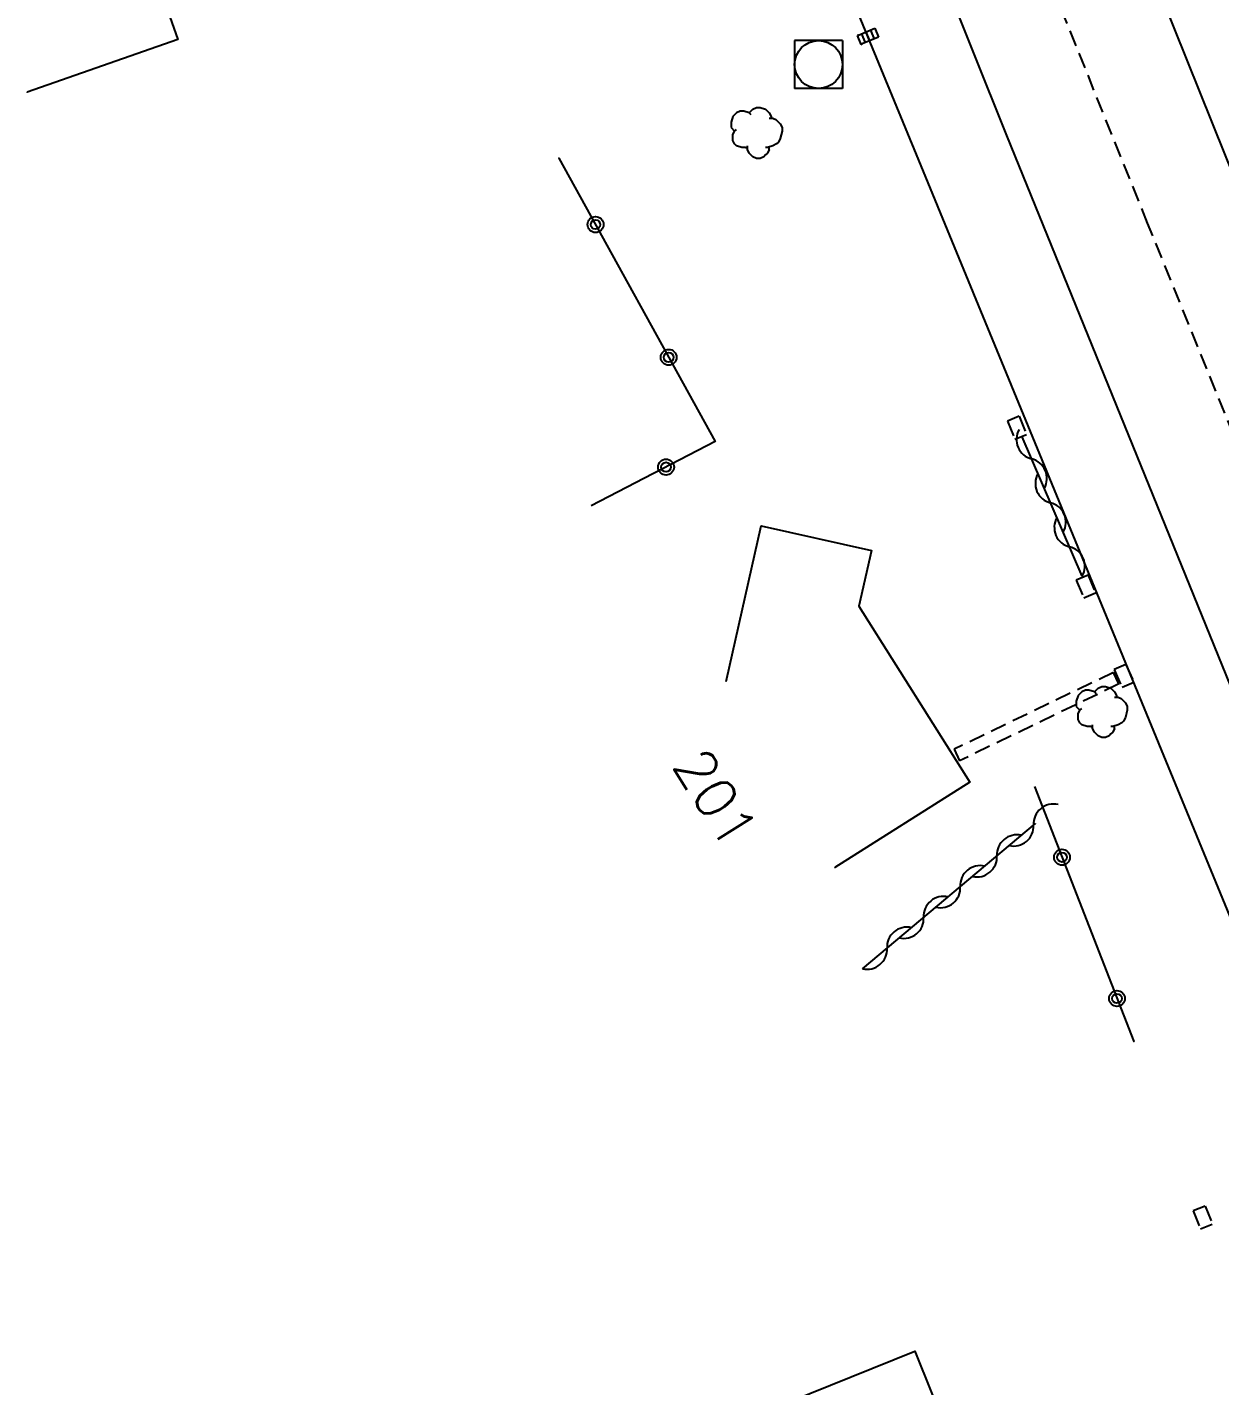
# Model space of a CAD drawing. Header units: millimetres. Extents: x 133016 to 134000, y 142000 to 143000.
# Drawn here: x 133215.64 to 133253.02, y 142344 to 142386.57 of the extents above; entities that cross this region are included whole.
import ezdxf
from ezdxf.enums import TextEntityAlignment as Align

# ---------------------------------------------------------------- set-up
doc = ezdxf.new("R2010")
doc.units = ezdxf.units.MM
doc.linetypes.add('DASHED', pattern=[0.75, 0.5, -0.25])
doc.layers.get('0').update_dxf_attribs({"linetype": 'CONTINUOUS'})
for name, color, linetype in [('W0001', 6, 'DASHED'), ('W0008', 7, 'CONTINUOUS'), ('W0100', 7, 'CONTINUOUS'), ('W0112', 1, 'DASHED'), ('W0300', 7, 'CONTINUOUS'), ('W0310', 3, 'CONTINUOUS'), ('W0322', 7, 'CONTINUOUS'), ('W0400', 7, 'CONTINUOUS'), ('W0420', 7, 'CONTINUOUS'), ('W0991', 7, 'CONTINUOUS')]:
    doc.layers.add(name, color=color, linetype=linetype)
doc.styles.get("Standard").update_dxf_attribs({"font": 'romans.shx', "width": 0.85})

# ---------------------------------------------------------------- blocks, each defined once
blk = doc.blocks.new('t310o')
at = {"color": 0, "linetype": 'Continuous'}
for centre, start, end in [((-0.5, 0.375), 216.8699, 323.1304), ((0.5, -0.375), 36.8699, 143.1303)]:
    blk.add_arc(centre, 0.625, start, end, dxfattribs=at)
blk = doc.blocks.new('t322o')
at = {"color": 0, "linetype": 'Continuous'}
for radius in [0.25, 0.15]:
    blk.add_circle((0, 0), radius, dxfattribs=at)
blk = doc.blocks.new('T300')
for p, q in [((-0.8, 0.514), (-0.857, 0.343)), ((-0.686, 0.629), (-0.8, 0.514)), ((-0.571, 0.686), (-0.686, 0.629)), ((-0.457, 0.686), (-0.571, 0.686)), ((-0.286, 0.629), (-0.457, 0.686)), ((-0.286, 0.629), (-0.171, 0.743)), ((-0.229, 0.571), (-0.286, 0.629)), ((-0.171, 0.743), (-0.057, 0.8)), ((-0.057, 0.8), (0.057, 0.8)), ((0.057, 0.8), (0.229, 0.743)), ((0.229, 0.743), (0.343, 0.629)), ((0.343, 0.629), (0.4, 0.514)), ((0.457, 0.457), (0.343, 0.457)), ((0.4, 0.514), (0.4, 0.457)), ((0.571, 0.4), (0.457, 0.457)), ((-0.857, 0.343), (-0.857, 0.171)), ((-0.857, 0.171), (-0.743, 0.057)), ((-0.8, -0.057), (-0.743, 0.057)), ((-0.743, 0.057), (-0.686, 0.114)), ((0.571, 0.4), (0.686, 0.286)), ((0.686, 0.286), (0.743, 0.171)), ((0.743, 0.057), (0.686, -0.171)), ((0.743, 0.171), (0.743, 0.057)), ((-0.8, -0.171), (-0.8, -0.057)), ((-0.8, -0.229), (-0.8, -0.171)), ((-0.743, -0.343), (-0.8, -0.229)), ((-0.686, -0.4), (-0.743, -0.343)), ((-0.514, -0.457), (-0.686, -0.4)), ((-0.343, -0.457), (-0.343, -0.4)), ((0.457, -0.4), (0.286, -0.457)), ((0.571, -0.343), (0.457, -0.4)), ((0.629, -0.286), (0.571, -0.343)), ((0.686, -0.171), (0.629, -0.286)), ((-0.4, -0.457), (-0.514, -0.457)), ((-0.4, -0.457), (-0.343, -0.457)), ((-0.343, -0.514), (-0.343, -0.457)), ((-0.286, -0.629), (-0.343, -0.514)), ((-0.171, -0.743), (-0.286, -0.629)), ((-0.057, -0.8), (-0.171, -0.743)), ((0.057, -0.8), (-0.057, -0.8)), ((0.171, -0.743), (0.057, -0.8)), ((0.229, -0.686), (0.171, -0.743)), ((0.286, -0.457), (0.229, -0.457)), ((0.286, -0.629), (0.229, -0.686)), ((0.343, -0.514), (0.286, -0.629)), ((0.343, -0.514), (0.343, -0.457))]:
    blk.add_line(p, q)
blk = doc.blocks.new('T400')
for p, q in [((-0.15, 0.3), (0.15, 0.3)), ((-0.15, -0.25), (-0.15, 0.3)), ((-0.15, 0.15), (0.15, 0.15)), ((-0.15, 0), (0.15, 0)), ((0.15, 0.3), (0.15, -0.25)), ((-0.15, -0.15), (0.15, -0.15)), ((-0.15, -0.25), (-0.15, -0.3)), ((-0.15, -0.3), (0.15, -0.3)), ((0.15, -0.3), (0.15, -0.25))]:
    blk.add_line(p, q)
blk = doc.blocks.new('T420')
for p, q in [((0.75, 0.75), (-0.75, 0.75)), ((-0.75, 0.75), (-0.75, -0.75)), ((0.75, 0.75), (0.75, -0.75)), ((0.75, -0.75), (-0.75, -0.75))]:
    blk.add_line(p, q)
blk.add_ellipse((0, 0), major_axis=(-0.53, 0.53), ratio=1, start_param=3.926991, end_param=10.210176)

msp = doc.modelspace()

# ---------------------------------------------------------------- linework, layer by layer
at = {"layer": 'W0001'}
msp.add_lwpolyline([(133386.945, 142000), (133386.814, 142000.544), (133381.386, 142020.922), (133377.72, 142033.242), (133374.378, 142044.404), (133371.736, 142052.501), (133363.425, 142077.24), (133351.282, 142112.198), (133340.526, 142143.486), (133329.846, 142174.424), (133321.068, 142199.742), (133310.87, 142229.854), (133301.041, 142256.022), (133295.587, 142269.624), (133285.227, 142295.132), (133272.196, 142327.363), (133261.937, 142352.824), (133254.866, 142370.308), (133250.758, 142380.429), (133247.16, 142389.362), (133243.379, 142398.786), (133239.165, 142409.566), (133234.966, 142420.636), (133226.628, 142443.802)], dxfattribs=at)
at = {"layer": 'W0008'}
for points in [[(133286.558, 142299.985), (133274.74, 142329.256), (133265.448, 142352.298), (133253.196, 142382.551), (133253.195, 142382.554), (133243.932, 142405.606), (133239.692, 142416.586), (133234.38, 142430.806), (133230.296, 142442.289), (133229.475, 142444.688)], [(133284.366, 142289.245), (133277.236, 142306.668), (133269.788, 142325.132), (133254.375, 142363.427), (133246.341, 142383.176), (133239.141, 142401.145), (133233.175, 142416.795), (133227.504, 142432.166), (133223.78, 142442.915)], [(133295.726, 142255.216), (133289.715, 142270.325), (133281.92, 142289.305), (133275.061, 142305.641), (133267.517, 142324.023), (133254.015, 142357.078), (133243.591, 142382.41), (133241.986, 142386.285), (133236.639, 142399.291), (133229.163, 142417.794), (133224.309, 142430.747), (133220.34, 142441.843)]]:
    msp.add_lwpolyline(points, dxfattribs=at)
at = {"layer": 'W0100'}
for points in [[(133218.421, 142391.704), (133220.355, 142386.193), (133215.637, 142384.538), (133215.637, 142384.538), (133215.637, 142384.538), (133215.637, 142384.538), (133215.637, 142384.538), (133215.637, 142384.538), (133215.637, 142384.538), (133215.637, 142384.538), (133215.637, 142384.538), (133215.637, 142384.538), (133215.637, 142384.538), (133215.637, 142384.538), (133215.637, 142384.538), (133215.637, 142384.538), (133215.637, 142384.538), (133215.637, 142384.538), (133215.637, 142384.538), (133215.637, 142384.538), (133215.637, 142384.538), (133215.637, 142384.538), (133215.637, 142384.538), (133215.637, 142384.538), (133215.637, 142384.538), (133215.637, 142384.538), (133215.637, 142384.538), (133215.637, 142384.538), (133215.637, 142384.538), (133215.637, 142384.538), (133215.637, 142384.538), (133215.637, 142384.538), (133215.637, 142384.538), (133215.637, 142384.538), (133215.637, 142384.538), (133215.637, 142384.538), (133215.637, 142384.538), (133215.637, 142384.538), (133215.637, 142384.538), (133215.637, 142384.538), (133215.637, 142384.538), (133215.637, 142384.538), (133215.637, 142384.538), (133215.637, 142384.538), (133215.637, 142384.538), (133215.637, 142384.538), (133215.637, 142384.538), (133215.637, 142384.538), (133215.637, 142384.538), (133215.637, 142384.538), (133215.637, 142384.538), (133215.637, 142384.538), (133215.637, 142384.538), (133215.637, 142384.538), (133215.637, 142384.538), (133215.637, 142384.538), (133215.637, 142384.538), (133215.637, 142384.538), (133215.637, 142384.538), (133215.637, 142384.538), (133215.637, 142384.538), (133215.637, 142384.538), (133215.637, 142384.538), (133215.637, 142384.538), (133215.637, 142384.538), (133215.637, 142384.538), (133215.637, 142384.538), (133215.637, 142384.538), (133215.637, 142384.538), (133215.637, 142384.538), (133215.637, 142384.538), (133215.637, 142384.538), (133215.637, 142384.538), (133215.637, 142384.538), (133215.637, 142384.538), (133215.637, 142384.538), (133215.637, 142384.538), (133215.637, 142384.538), (133215.637, 142384.538), (133215.637, 142384.538), (133215.637, 142384.538), (133215.637, 142384.538), (133215.637, 142384.538), (133215.637, 142384.538), (133215.637, 142384.538), (133215.637, 142384.538), (133215.637, 142384.538), (133215.637, 142384.538), (133215.637, 142384.538), (133215.637, 142384.538), (133215.637, 142384.538), (133215.637, 142384.538), (133215.637, 142384.538), (133215.637, 142384.538), (133215.637, 142384.538), (133215.637, 142384.538), (133215.637, 142384.538), (133215.637, 142384.538), (133215.637, 142384.538), (133215.637, 142384.538), (133215.637, 142384.538), (133215.637, 142384.538), (133215.637, 142384.538), (133215.637, 142384.538), (133215.637, 142384.538), (133215.637, 142384.538), (133215.637, 142384.538), (133215.637, 142384.538), (133215.637, 142384.538), (133215.637, 142384.538), (133215.637, 142384.538), (133215.637, 142384.538), (133215.637, 142384.538), (133215.637, 142384.538), (133215.637, 142384.538), (133215.637, 142384.538), (133215.637, 142384.538)], [(133237.545, 142366.069), (133238.64, 142370.947), (133242.101, 142370.17), (133241.703, 142368.428), (133245.184, 142362.912), (133240.956, 142360.243), (133240.956, 142360.243), (133240.956, 142360.243), (133240.956, 142360.243), (133240.956, 142360.243), (133240.956, 142360.243), (133240.956, 142360.243), (133240.956, 142360.243), (133240.956, 142360.243), (133240.956, 142360.243), (133240.956, 142360.243), (133240.956, 142360.243), (133240.956, 142360.243), (133240.956, 142360.243), (133240.956, 142360.243), (133240.956, 142360.243), (133240.956, 142360.243), (133240.956, 142360.243), (133240.956, 142360.243), (133240.956, 142360.243), (133240.956, 142360.243), (133240.956, 142360.243), (133240.956, 142360.243), (133240.956, 142360.243), (133240.956, 142360.243), (133240.956, 142360.243), (133240.956, 142360.243), (133240.956, 142360.243), (133240.956, 142360.243), (133240.956, 142360.243), (133240.956, 142360.243), (133240.956, 142360.243), (133240.956, 142360.243), (133240.956, 142360.243), (133240.956, 142360.243), (133240.956, 142360.243), (133240.956, 142360.243), (133240.956, 142360.243), (133240.956, 142360.243), (133240.956, 142360.243), (133240.956, 142360.243), (133240.956, 142360.243), (133240.956, 142360.243), (133240.956, 142360.243), (133240.956, 142360.243), (133240.956, 142360.243), (133240.956, 142360.243), (133240.956, 142360.243), (133240.956, 142360.243), (133240.956, 142360.243), (133240.956, 142360.243), (133240.956, 142360.243), (133240.956, 142360.243), (133240.956, 142360.243), (133240.956, 142360.243), (133240.956, 142360.243), (133240.956, 142360.243), (133240.956, 142360.243), (133240.956, 142360.243), (133240.956, 142360.243), (133240.956, 142360.243), (133240.956, 142360.243), (133240.956, 142360.243), (133240.956, 142360.243), (133240.956, 142360.243), (133240.956, 142360.243), (133240.956, 142360.243), (133240.956, 142360.243), (133240.956, 142360.243), (133240.956, 142360.243), (133240.956, 142360.243), (133240.956, 142360.243), (133240.956, 142360.243), (133240.956, 142360.243), (133240.956, 142360.243), (133240.956, 142360.243), (133240.956, 142360.243), (133240.956, 142360.243), (133240.956, 142360.243), (133240.956, 142360.243), (133240.956, 142360.243), (133240.956, 142360.243), (133240.956, 142360.243), (133240.956, 142360.243), (133240.956, 142360.243), (133240.956, 142360.243), (133240.956, 142360.243), (133240.956, 142360.243), (133240.956, 142360.243), (133240.956, 142360.243), (133240.956, 142360.243), (133240.956, 142360.243), (133240.956, 142360.243), (133240.956, 142360.243), (133240.956, 142360.243), (133240.956, 142360.243), (133240.956, 142360.243), (133240.956, 142360.243), (133240.956, 142360.243), (133240.956, 142360.243), (133240.956, 142360.243), (133240.956, 142360.243), (133240.956, 142360.243), (133240.956, 142360.243), (133240.956, 142360.243), (133240.956, 142360.243), (133240.956, 142360.243), (133240.956, 142360.243), (133240.956, 142360.243), (133240.956, 142360.243), (133240.956, 142360.243), (133240.956, 142360.243), (133240.956, 142360.243), (133240.956, 142360.243), (133240.956, 142360.243)], [(133238.819, 142343.213), (133243.457, 142345.079), (133248.601, 142332.292)]]:
    msp.add_lwpolyline(points, dxfattribs=at)
at = {"layer": 'W0112'}
for points in [[(133246.734, 142374.381), (133246.363, 142374.231), (133246.592, 142373.664), (133246.963, 142373.814), (133246.963, 142373.814), (133246.963, 142373.814), (133246.963, 142373.814), (133246.963, 142373.814), (133246.963, 142373.814), (133246.963, 142373.814), (133246.963, 142373.814), (133246.963, 142373.814), (133246.963, 142373.814), (133246.963, 142373.814), (133246.963, 142373.814), (133246.963, 142373.814), (133246.963, 142373.814), (133246.963, 142373.814), (133246.963, 142373.814), (133246.963, 142373.814), (133246.963, 142373.814), (133246.963, 142373.814), (133246.963, 142373.814), (133246.963, 142373.814), (133246.963, 142373.814), (133246.963, 142373.814), (133246.963, 142373.814), (133246.963, 142373.814), (133246.963, 142373.814), (133246.963, 142373.814), (133246.963, 142373.814), (133246.963, 142373.814), (133246.963, 142373.814), (133246.963, 142373.814), (133246.963, 142373.814), (133246.963, 142373.814), (133246.963, 142373.814), (133246.963, 142373.814), (133246.963, 142373.814), (133246.963, 142373.814), (133246.963, 142373.814), (133246.963, 142373.814), (133246.963, 142373.814), (133246.963, 142373.814), (133246.963, 142373.814), (133246.963, 142373.814), (133246.963, 142373.814), (133246.963, 142373.814), (133246.963, 142373.814), (133246.963, 142373.814), (133246.963, 142373.814), (133246.963, 142373.814), (133246.963, 142373.814), (133246.963, 142373.814), (133246.963, 142373.814), (133246.963, 142373.814), (133246.963, 142373.814), (133246.963, 142373.814), (133246.963, 142373.814), (133246.963, 142373.814), (133246.963, 142373.814), (133246.963, 142373.814), (133246.963, 142373.814), (133246.963, 142373.814), (133246.963, 142373.814), (133246.963, 142373.814), (133246.963, 142373.814), (133246.963, 142373.814), (133246.963, 142373.814), (133246.963, 142373.814), (133246.963, 142373.814), (133246.963, 142373.814), (133246.963, 142373.814), (133246.963, 142373.814), (133246.963, 142373.814), (133246.963, 142373.814), (133246.963, 142373.814), (133246.963, 142373.814), (133246.963, 142373.814), (133246.963, 142373.814), (133246.963, 142373.814), (133246.963, 142373.814), (133246.963, 142373.814), (133246.963, 142373.814), (133246.963, 142373.814), (133246.963, 142373.814), (133246.963, 142373.814), (133246.963, 142373.814), (133246.963, 142373.814), (133246.963, 142373.814), (133246.963, 142373.814), (133246.963, 142373.814), (133246.963, 142373.814), (133246.963, 142373.814), (133246.963, 142373.814), (133246.963, 142373.814), (133246.963, 142373.814), (133246.963, 142373.814), (133246.963, 142373.814), (133246.963, 142373.814), (133246.963, 142373.814), (133246.963, 142373.814), (133246.963, 142373.814), (133246.963, 142373.814), (133246.963, 142373.814), (133246.963, 142373.814), (133246.963, 142373.814), (133246.963, 142373.814), (133246.963, 142373.814), (133246.963, 142373.814), (133246.963, 142373.814), (133246.963, 142373.814), (133246.963, 142373.814), (133246.963, 142373.814), (133246.963, 142373.814), (133246.963, 142373.814), (133246.963, 142373.814), (133246.963, 142373.814), (133246.963, 142373.814), (133246.963, 142373.814)], [(133246.734, 142374.381), (133246.963, 142373.814), (133246.963, 142373.814), (133246.963, 142373.814), (133246.963, 142373.814), (133246.963, 142373.814), (133246.963, 142373.814), (133246.963, 142373.814), (133246.963, 142373.814), (133246.963, 142373.814), (133246.963, 142373.814), (133246.963, 142373.814), (133246.963, 142373.814), (133246.963, 142373.814), (133246.963, 142373.814), (133246.963, 142373.814), (133246.963, 142373.814), (133246.963, 142373.814), (133246.963, 142373.814), (133246.963, 142373.814), (133246.963, 142373.814), (133246.963, 142373.814), (133246.963, 142373.814), (133246.963, 142373.814), (133246.963, 142373.814), (133246.963, 142373.814), (133246.963, 142373.814), (133246.963, 142373.814), (133246.963, 142373.814), (133246.963, 142373.814), (133246.963, 142373.814), (133246.963, 142373.814), (133246.963, 142373.814), (133246.963, 142373.814), (133246.963, 142373.814), (133246.963, 142373.814), (133246.963, 142373.814), (133246.963, 142373.814), (133246.963, 142373.814), (133246.963, 142373.814), (133246.963, 142373.814), (133246.963, 142373.814), (133246.963, 142373.814), (133246.963, 142373.814), (133246.963, 142373.814), (133246.963, 142373.814), (133246.963, 142373.814), (133246.963, 142373.814), (133246.963, 142373.814), (133246.963, 142373.814), (133246.963, 142373.814), (133246.963, 142373.814), (133246.963, 142373.814), (133246.963, 142373.814), (133246.963, 142373.814), (133246.963, 142373.814), (133246.963, 142373.814), (133246.963, 142373.814), (133246.963, 142373.814), (133246.963, 142373.814), (133246.963, 142373.814), (133246.963, 142373.814), (133246.963, 142373.814), (133246.963, 142373.814), (133246.963, 142373.814), (133246.963, 142373.814), (133246.963, 142373.814), (133246.963, 142373.814), (133246.963, 142373.814), (133246.963, 142373.814), (133246.963, 142373.814), (133246.963, 142373.814), (133246.963, 142373.814), (133246.963, 142373.814), (133246.963, 142373.814), (133246.963, 142373.814), (133246.963, 142373.814), (133246.963, 142373.814), (133246.963, 142373.814), (133246.963, 142373.814), (133246.963, 142373.814), (133246.963, 142373.814), (133246.963, 142373.814), (133246.963, 142373.814), (133246.963, 142373.814), (133246.963, 142373.814), (133246.963, 142373.814), (133246.963, 142373.814), (133246.963, 142373.814), (133246.963, 142373.814), (133246.963, 142373.814), (133246.963, 142373.814), (133246.963, 142373.814), (133246.963, 142373.814), (133246.963, 142373.814), (133246.963, 142373.814), (133246.963, 142373.814), (133246.963, 142373.814), (133246.963, 142373.814), (133246.963, 142373.814), (133246.963, 142373.814), (133246.963, 142373.814), (133246.963, 142373.814), (133246.963, 142373.814), (133246.963, 142373.814), (133246.963, 142373.814), (133246.963, 142373.814), (133246.963, 142373.814), (133246.963, 142373.814), (133246.963, 142373.814), (133246.963, 142373.814), (133246.963, 142373.814), (133246.963, 142373.814), (133246.963, 142373.814), (133246.963, 142373.814), (133246.963, 142373.814), (133246.963, 142373.814), (133246.963, 142373.814), (133246.963, 142373.814), (133246.963, 142373.814)], [(133248.89, 142369.401), (133248.522, 142369.245), (133248.754, 142368.696), (133249.122, 142368.851), (133249.122, 142368.851), (133249.122, 142368.851), (133249.122, 142368.851), (133249.122, 142368.851), (133249.122, 142368.851), (133249.122, 142368.851), (133249.122, 142368.851), (133249.122, 142368.851), (133249.122, 142368.851), (133249.122, 142368.851), (133249.122, 142368.851), (133249.122, 142368.851), (133249.122, 142368.851), (133249.122, 142368.851), (133249.122, 142368.851), (133249.122, 142368.851), (133249.122, 142368.851), (133249.122, 142368.851), (133249.122, 142368.851), (133249.122, 142368.851), (133249.122, 142368.851), (133249.122, 142368.851), (133249.122, 142368.851), (133249.122, 142368.851), (133249.122, 142368.851), (133249.122, 142368.851), (133249.122, 142368.851), (133249.122, 142368.851), (133249.122, 142368.851), (133249.122, 142368.851), (133249.122, 142368.851), (133249.122, 142368.851), (133249.122, 142368.851), (133249.122, 142368.851), (133249.122, 142368.851), (133249.122, 142368.851), (133249.122, 142368.851), (133249.122, 142368.851), (133249.122, 142368.851), (133249.122, 142368.851), (133249.122, 142368.851), (133249.122, 142368.851), (133249.122, 142368.851), (133249.122, 142368.851), (133249.122, 142368.851), (133249.122, 142368.851), (133249.122, 142368.851), (133249.122, 142368.851), (133249.122, 142368.851), (133249.122, 142368.851), (133249.122, 142368.851), (133249.122, 142368.851), (133249.122, 142368.851), (133249.122, 142368.851), (133249.122, 142368.851), (133249.122, 142368.851), (133249.122, 142368.851), (133249.122, 142368.851), (133249.122, 142368.851), (133249.122, 142368.851), (133249.122, 142368.851), (133249.122, 142368.851), (133249.122, 142368.851), (133249.122, 142368.851), (133249.122, 142368.851), (133249.122, 142368.851), (133249.122, 142368.851), (133249.122, 142368.851), (133249.122, 142368.851), (133249.122, 142368.851), (133249.122, 142368.851), (133249.122, 142368.851), (133249.122, 142368.851), (133249.122, 142368.851), (133249.122, 142368.851), (133249.122, 142368.851), (133249.122, 142368.851), (133249.122, 142368.851), (133249.122, 142368.851), (133249.122, 142368.851), (133249.122, 142368.851), (133249.122, 142368.851), (133249.122, 142368.851), (133249.122, 142368.851), (133249.122, 142368.851), (133249.122, 142368.851), (133249.122, 142368.851), (133249.122, 142368.851), (133249.122, 142368.851), (133249.122, 142368.851), (133249.122, 142368.851), (133249.122, 142368.851), (133249.122, 142368.851), (133249.122, 142368.851), (133249.122, 142368.851), (133249.122, 142368.851), (133249.122, 142368.851), (133249.122, 142368.851), (133249.122, 142368.851), (133249.122, 142368.851), (133249.122, 142368.851), (133249.122, 142368.851), (133249.122, 142368.851), (133249.122, 142368.851), (133249.122, 142368.851), (133249.122, 142368.851), (133249.122, 142368.851), (133249.122, 142368.851), (133249.122, 142368.851), (133249.122, 142368.851), (133249.122, 142368.851), (133249.122, 142368.851), (133249.122, 142368.851), (133249.122, 142368.851), (133249.122, 142368.851), (133249.122, 142368.851)], [(133248.89, 142369.401), (133249.122, 142368.851), (133249.122, 142368.851), (133249.122, 142368.851), (133249.122, 142368.851), (133249.122, 142368.851), (133249.122, 142368.851), (133249.122, 142368.851), (133249.122, 142368.851), (133249.122, 142368.851), (133249.122, 142368.851), (133249.122, 142368.851), (133249.122, 142368.851), (133249.122, 142368.851), (133249.122, 142368.851), (133249.122, 142368.851), (133249.122, 142368.851), (133249.122, 142368.851), (133249.122, 142368.851), (133249.122, 142368.851), (133249.122, 142368.851), (133249.122, 142368.851), (133249.122, 142368.851), (133249.122, 142368.851), (133249.122, 142368.851), (133249.122, 142368.851), (133249.122, 142368.851), (133249.122, 142368.851), (133249.122, 142368.851), (133249.122, 142368.851), (133249.122, 142368.851), (133249.122, 142368.851), (133249.122, 142368.851), (133249.122, 142368.851), (133249.122, 142368.851), (133249.122, 142368.851), (133249.122, 142368.851), (133249.122, 142368.851), (133249.122, 142368.851), (133249.122, 142368.851), (133249.122, 142368.851), (133249.122, 142368.851), (133249.122, 142368.851), (133249.122, 142368.851), (133249.122, 142368.851), (133249.122, 142368.851), (133249.122, 142368.851), (133249.122, 142368.851), (133249.122, 142368.851), (133249.122, 142368.851), (133249.122, 142368.851), (133249.122, 142368.851), (133249.122, 142368.851), (133249.122, 142368.851), (133249.122, 142368.851), (133249.122, 142368.851), (133249.122, 142368.851), (133249.122, 142368.851), (133249.122, 142368.851), (133249.122, 142368.851), (133249.122, 142368.851), (133249.122, 142368.851), (133249.122, 142368.851), (133249.122, 142368.851), (133249.122, 142368.851), (133249.122, 142368.851), (133249.122, 142368.851), (133249.122, 142368.851), (133249.122, 142368.851), (133249.122, 142368.851), (133249.122, 142368.851), (133249.122, 142368.851), (133249.122, 142368.851), (133249.122, 142368.851), (133249.122, 142368.851), (133249.122, 142368.851), (133249.122, 142368.851), (133249.122, 142368.851), (133249.122, 142368.851), (133249.122, 142368.851), (133249.122, 142368.851), (133249.122, 142368.851), (133249.122, 142368.851), (133249.122, 142368.851), (133249.122, 142368.851), (133249.122, 142368.851), (133249.122, 142368.851), (133249.122, 142368.851), (133249.122, 142368.851), (133249.122, 142368.851), (133249.122, 142368.851), (133249.122, 142368.851), (133249.122, 142368.851), (133249.122, 142368.851), (133249.122, 142368.851), (133249.122, 142368.851), (133249.122, 142368.851), (133249.122, 142368.851), (133249.122, 142368.851), (133249.122, 142368.851), (133249.122, 142368.851), (133249.122, 142368.851), (133249.122, 142368.851), (133249.122, 142368.851), (133249.122, 142368.851), (133249.122, 142368.851), (133249.122, 142368.851), (133249.122, 142368.851), (133249.122, 142368.851), (133249.122, 142368.851), (133249.122, 142368.851), (133249.122, 142368.851), (133249.122, 142368.851), (133249.122, 142368.851), (133249.122, 142368.851), (133249.122, 142368.851), (133249.122, 142368.851), (133249.122, 142368.851), (133249.122, 142368.851), (133249.122, 142368.851)], [(133250.077, 142366.605), (133249.711, 142366.444), (133249.955, 142365.89), (133250.321, 142366.051), (133250.321, 142366.051), (133250.321, 142366.051), (133250.321, 142366.051), (133250.321, 142366.051), (133250.321, 142366.051), (133250.321, 142366.051), (133250.321, 142366.051), (133250.321, 142366.051), (133250.321, 142366.051), (133250.321, 142366.051), (133250.321, 142366.051), (133250.321, 142366.051), (133250.321, 142366.051), (133250.321, 142366.051), (133250.321, 142366.051), (133250.321, 142366.051), (133250.321, 142366.051), (133250.321, 142366.051), (133250.321, 142366.051), (133250.321, 142366.051), (133250.321, 142366.051), (133250.321, 142366.051), (133250.321, 142366.051), (133250.321, 142366.051), (133250.321, 142366.051), (133250.321, 142366.051), (133250.321, 142366.051), (133250.321, 142366.051), (133250.321, 142366.051), (133250.321, 142366.051), (133250.321, 142366.051), (133250.321, 142366.051), (133250.321, 142366.051), (133250.321, 142366.051), (133250.321, 142366.051), (133250.321, 142366.051), (133250.321, 142366.051), (133250.321, 142366.051), (133250.321, 142366.051), (133250.321, 142366.051), (133250.321, 142366.051), (133250.321, 142366.051), (133250.321, 142366.051), (133250.321, 142366.051), (133250.321, 142366.051), (133250.321, 142366.051), (133250.321, 142366.051), (133250.321, 142366.051), (133250.321, 142366.051), (133250.321, 142366.051), (133250.321, 142366.051), (133250.321, 142366.051), (133250.321, 142366.051), (133250.321, 142366.051), (133250.321, 142366.051), (133250.321, 142366.051), (133250.321, 142366.051), (133250.321, 142366.051), (133250.321, 142366.051), (133250.321, 142366.051), (133250.321, 142366.051), (133250.321, 142366.051), (133250.321, 142366.051), (133250.321, 142366.051), (133250.321, 142366.051), (133250.321, 142366.051), (133250.321, 142366.051), (133250.321, 142366.051), (133250.321, 142366.051), (133250.321, 142366.051), (133250.321, 142366.051), (133250.321, 142366.051), (133250.321, 142366.051), (133250.321, 142366.051), (133250.321, 142366.051), (133250.321, 142366.051), (133250.321, 142366.051), (133250.321, 142366.051), (133250.321, 142366.051), (133250.321, 142366.051), (133250.321, 142366.051), (133250.321, 142366.051), (133250.321, 142366.051), (133250.321, 142366.051), (133250.321, 142366.051), (133250.321, 142366.051), (133250.321, 142366.051), (133250.321, 142366.051), (133250.321, 142366.051), (133250.321, 142366.051), (133250.321, 142366.051), (133250.321, 142366.051), (133250.321, 142366.051), (133250.321, 142366.051), (133250.321, 142366.051), (133250.321, 142366.051), (133250.321, 142366.051), (133250.321, 142366.051), (133250.321, 142366.051), (133250.321, 142366.051), (133250.321, 142366.051), (133250.321, 142366.051), (133250.321, 142366.051), (133250.321, 142366.051), (133250.321, 142366.051), (133250.321, 142366.051), (133250.321, 142366.051), (133250.321, 142366.051), (133250.321, 142366.051), (133250.321, 142366.051), (133250.321, 142366.051), (133250.321, 142366.051), (133250.321, 142366.051), (133250.321, 142366.051), (133250.321, 142366.051), (133250.321, 142366.051)], [(133250.077, 142366.605), (133250.321, 142366.051), (133250.321, 142366.051), (133250.321, 142366.051), (133250.321, 142366.051), (133250.321, 142366.051), (133250.321, 142366.051), (133250.321, 142366.051), (133250.321, 142366.051), (133250.321, 142366.051), (133250.321, 142366.051), (133250.321, 142366.051), (133250.321, 142366.051), (133250.321, 142366.051), (133250.321, 142366.051), (133250.321, 142366.051), (133250.321, 142366.051), (133250.321, 142366.051), (133250.321, 142366.051), (133250.321, 142366.051), (133250.321, 142366.051), (133250.321, 142366.051), (133250.321, 142366.051), (133250.321, 142366.051), (133250.321, 142366.051), (133250.321, 142366.051), (133250.321, 142366.051), (133250.321, 142366.051), (133250.321, 142366.051), (133250.321, 142366.051), (133250.321, 142366.051), (133250.321, 142366.051), (133250.321, 142366.051), (133250.321, 142366.051), (133250.321, 142366.051), (133250.321, 142366.051), (133250.321, 142366.051), (133250.321, 142366.051), (133250.321, 142366.051), (133250.321, 142366.051), (133250.321, 142366.051), (133250.321, 142366.051), (133250.321, 142366.051), (133250.321, 142366.051), (133250.321, 142366.051), (133250.321, 142366.051), (133250.321, 142366.051), (133250.321, 142366.051), (133250.321, 142366.051), (133250.321, 142366.051), (133250.321, 142366.051), (133250.321, 142366.051), (133250.321, 142366.051), (133250.321, 142366.051), (133250.321, 142366.051), (133250.321, 142366.051), (133250.321, 142366.051), (133250.321, 142366.051), (133250.321, 142366.051), (133250.321, 142366.051), (133250.321, 142366.051), (133250.321, 142366.051), (133250.321, 142366.051), (133250.321, 142366.051), (133250.321, 142366.051), (133250.321, 142366.051), (133250.321, 142366.051), (133250.321, 142366.051), (133250.321, 142366.051), (133250.321, 142366.051), (133250.321, 142366.051), (133250.321, 142366.051), (133250.321, 142366.051), (133250.321, 142366.051), (133250.321, 142366.051), (133250.321, 142366.051), (133250.321, 142366.051), (133250.321, 142366.051), (133250.321, 142366.051), (133250.321, 142366.051), (133250.321, 142366.051), (133250.321, 142366.051), (133250.321, 142366.051), (133250.321, 142366.051), (133250.321, 142366.051), (133250.321, 142366.051), (133250.321, 142366.051), (133250.321, 142366.051), (133250.321, 142366.051), (133250.321, 142366.051), (133250.321, 142366.051), (133250.321, 142366.051), (133250.321, 142366.051), (133250.321, 142366.051), (133250.321, 142366.051), (133250.321, 142366.051), (133250.321, 142366.051), (133250.321, 142366.051), (133250.321, 142366.051), (133250.321, 142366.051), (133250.321, 142366.051), (133250.321, 142366.051), (133250.321, 142366.051), (133250.321, 142366.051), (133250.321, 142366.051), (133250.321, 142366.051), (133250.321, 142366.051), (133250.321, 142366.051), (133250.321, 142366.051), (133250.321, 142366.051), (133250.321, 142366.051), (133250.321, 142366.051), (133250.321, 142366.051), (133250.321, 142366.051), (133250.321, 142366.051), (133250.321, 142366.051), (133250.321, 142366.051), (133250.321, 142366.051), (133250.321, 142366.051), (133250.321, 142366.051)], [(133249.859, 142365.993), (133249.685, 142366.353), (133244.692, 142363.946), (133244.866, 142363.586), (133244.866, 142363.586), (133244.866, 142363.586), (133244.866, 142363.586), (133244.866, 142363.586), (133244.866, 142363.586), (133244.866, 142363.586), (133244.866, 142363.586), (133244.866, 142363.586), (133244.866, 142363.586), (133244.866, 142363.586), (133244.866, 142363.586), (133244.866, 142363.586), (133244.866, 142363.586), (133244.866, 142363.586), (133244.866, 142363.586), (133244.866, 142363.586), (133244.866, 142363.586), (133244.866, 142363.586), (133244.866, 142363.586), (133244.866, 142363.586), (133244.866, 142363.586), (133244.866, 142363.586), (133244.866, 142363.586), (133244.866, 142363.586), (133244.866, 142363.586), (133244.866, 142363.586), (133244.866, 142363.586), (133244.866, 142363.586), (133244.866, 142363.586), (133244.866, 142363.586), (133244.866, 142363.586), (133244.866, 142363.586), (133244.866, 142363.586), (133244.866, 142363.586), (133244.866, 142363.586), (133244.866, 142363.586), (133244.866, 142363.586), (133244.866, 142363.586), (133244.866, 142363.586), (133244.866, 142363.586), (133244.866, 142363.586), (133244.866, 142363.586), (133244.866, 142363.586), (133244.866, 142363.586), (133244.866, 142363.586), (133244.866, 142363.586), (133244.866, 142363.586), (133244.866, 142363.586), (133244.866, 142363.586), (133244.866, 142363.586), (133244.866, 142363.586), (133244.866, 142363.586), (133244.866, 142363.586), (133244.866, 142363.586), (133244.866, 142363.586), (133244.866, 142363.586), (133244.866, 142363.586), (133244.866, 142363.586), (133244.866, 142363.586), (133244.866, 142363.586), (133244.866, 142363.586), (133244.866, 142363.586), (133244.866, 142363.586), (133244.866, 142363.586), (133244.866, 142363.586), (133244.866, 142363.586), (133244.866, 142363.586), (133244.866, 142363.586), (133244.866, 142363.586), (133244.866, 142363.586), (133244.866, 142363.586), (133244.866, 142363.586), (133244.866, 142363.586), (133244.866, 142363.586), (133244.866, 142363.586), (133244.866, 142363.586), (133244.866, 142363.586), (133244.866, 142363.586), (133244.866, 142363.586), (133244.866, 142363.586), (133244.866, 142363.586), (133244.866, 142363.586), (133244.866, 142363.586), (133244.866, 142363.586), (133244.866, 142363.586), (133244.866, 142363.586), (133244.866, 142363.586), (133244.866, 142363.586), (133244.866, 142363.586), (133244.866, 142363.586), (133244.866, 142363.586), (133244.866, 142363.586), (133244.866, 142363.586), (133244.866, 142363.586), (133244.866, 142363.586), (133244.866, 142363.586), (133244.866, 142363.586), (133244.866, 142363.586), (133244.866, 142363.586), (133244.866, 142363.586), (133244.866, 142363.586), (133244.866, 142363.586), (133244.866, 142363.586), (133244.866, 142363.586), (133244.866, 142363.586), (133244.866, 142363.586), (133244.866, 142363.586), (133244.866, 142363.586), (133244.866, 142363.586), (133244.866, 142363.586), (133244.866, 142363.586), (133244.866, 142363.586), (133244.866, 142363.586), (133244.866, 142363.586), (133244.866, 142363.586), (133244.866, 142363.586)], [(133249.859, 142365.993), (133244.866, 142363.586), (133244.866, 142363.586), (133244.866, 142363.586), (133244.866, 142363.586), (133244.866, 142363.586), (133244.866, 142363.586), (133244.866, 142363.586), (133244.866, 142363.586), (133244.866, 142363.586), (133244.866, 142363.586), (133244.866, 142363.586), (133244.866, 142363.586), (133244.866, 142363.586), (133244.866, 142363.586), (133244.866, 142363.586), (133244.866, 142363.586), (133244.866, 142363.586), (133244.866, 142363.586), (133244.866, 142363.586), (133244.866, 142363.586), (133244.866, 142363.586), (133244.866, 142363.586), (133244.866, 142363.586), (133244.866, 142363.586), (133244.866, 142363.586), (133244.866, 142363.586), (133244.866, 142363.586), (133244.866, 142363.586), (133244.866, 142363.586), (133244.866, 142363.586), (133244.866, 142363.586), (133244.866, 142363.586), (133244.866, 142363.586), (133244.866, 142363.586), (133244.866, 142363.586), (133244.866, 142363.586), (133244.866, 142363.586), (133244.866, 142363.586), (133244.866, 142363.586), (133244.866, 142363.586), (133244.866, 142363.586), (133244.866, 142363.586), (133244.866, 142363.586), (133244.866, 142363.586), (133244.866, 142363.586), (133244.866, 142363.586), (133244.866, 142363.586), (133244.866, 142363.586), (133244.866, 142363.586), (133244.866, 142363.586), (133244.866, 142363.586), (133244.866, 142363.586), (133244.866, 142363.586), (133244.866, 142363.586), (133244.866, 142363.586), (133244.866, 142363.586), (133244.866, 142363.586), (133244.866, 142363.586), (133244.866, 142363.586), (133244.866, 142363.586), (133244.866, 142363.586), (133244.866, 142363.586), (133244.866, 142363.586), (133244.866, 142363.586), (133244.866, 142363.586), (133244.866, 142363.586), (133244.866, 142363.586), (133244.866, 142363.586), (133244.866, 142363.586), (133244.866, 142363.586), (133244.866, 142363.586), (133244.866, 142363.586), (133244.866, 142363.586), (133244.866, 142363.586), (133244.866, 142363.586), (133244.866, 142363.586), (133244.866, 142363.586), (133244.866, 142363.586), (133244.866, 142363.586), (133244.866, 142363.586), (133244.866, 142363.586), (133244.866, 142363.586), (133244.866, 142363.586), (133244.866, 142363.586), (133244.866, 142363.586), (133244.866, 142363.586), (133244.866, 142363.586), (133244.866, 142363.586), (133244.866, 142363.586), (133244.866, 142363.586), (133244.866, 142363.586), (133244.866, 142363.586), (133244.866, 142363.586), (133244.866, 142363.586), (133244.866, 142363.586), (133244.866, 142363.586), (133244.866, 142363.586), (133244.866, 142363.586), (133244.866, 142363.586), (133244.866, 142363.586), (133244.866, 142363.586), (133244.866, 142363.586), (133244.866, 142363.586), (133244.866, 142363.586), (133244.866, 142363.586), (133244.866, 142363.586), (133244.866, 142363.586), (133244.866, 142363.586), (133244.866, 142363.586), (133244.866, 142363.586), (133244.866, 142363.586), (133244.866, 142363.586), (133244.866, 142363.586), (133244.866, 142363.586), (133244.866, 142363.586), (133244.866, 142363.586), (133244.866, 142363.586), (133244.866, 142363.586), (133244.866, 142363.586)], [(133252.561, 142349.628), (133252.189, 142349.48), (133252.413, 142348.919), (133252.785, 142349.068), (133252.785, 142349.068), (133252.785, 142349.068), (133252.785, 142349.068), (133252.785, 142349.068), (133252.785, 142349.068), (133252.785, 142349.068), (133252.785, 142349.068), (133252.785, 142349.068), (133252.785, 142349.068), (133252.785, 142349.068), (133252.785, 142349.068), (133252.785, 142349.068), (133252.785, 142349.068), (133252.785, 142349.068), (133252.785, 142349.068), (133252.785, 142349.068), (133252.785, 142349.068), (133252.785, 142349.068), (133252.785, 142349.068), (133252.785, 142349.068), (133252.785, 142349.068), (133252.785, 142349.068), (133252.785, 142349.068), (133252.785, 142349.068), (133252.785, 142349.068), (133252.785, 142349.068), (133252.785, 142349.068), (133252.785, 142349.068), (133252.785, 142349.068), (133252.785, 142349.068), (133252.785, 142349.068), (133252.785, 142349.068), (133252.785, 142349.068), (133252.785, 142349.068), (133252.785, 142349.068), (133252.785, 142349.068), (133252.785, 142349.068), (133252.785, 142349.068), (133252.785, 142349.068), (133252.785, 142349.068), (133252.785, 142349.068), (133252.785, 142349.068), (133252.785, 142349.068), (133252.785, 142349.068), (133252.785, 142349.068), (133252.785, 142349.068), (133252.785, 142349.068), (133252.785, 142349.068), (133252.785, 142349.068), (133252.785, 142349.068), (133252.785, 142349.068), (133252.785, 142349.068), (133252.785, 142349.068), (133252.785, 142349.068), (133252.785, 142349.068), (133252.785, 142349.068), (133252.785, 142349.068), (133252.785, 142349.068), (133252.785, 142349.068), (133252.785, 142349.068), (133252.785, 142349.068), (133252.785, 142349.068), (133252.785, 142349.068), (133252.785, 142349.068), (133252.785, 142349.068), (133252.785, 142349.068), (133252.785, 142349.068), (133252.785, 142349.068), (133252.785, 142349.068), (133252.785, 142349.068), (133252.785, 142349.068), (133252.785, 142349.068), (133252.785, 142349.068), (133252.785, 142349.068), (133252.785, 142349.068), (133252.785, 142349.068), (133252.785, 142349.068), (133252.785, 142349.068), (133252.785, 142349.068), (133252.785, 142349.068), (133252.785, 142349.068), (133252.785, 142349.068), (133252.785, 142349.068), (133252.785, 142349.068), (133252.785, 142349.068), (133252.785, 142349.068), (133252.785, 142349.068), (133252.785, 142349.068), (133252.785, 142349.068), (133252.785, 142349.068), (133252.785, 142349.068), (133252.785, 142349.068), (133252.785, 142349.068), (133252.785, 142349.068), (133252.785, 142349.068), (133252.785, 142349.068), (133252.785, 142349.068), (133252.785, 142349.068), (133252.785, 142349.068), (133252.785, 142349.068), (133252.785, 142349.068), (133252.785, 142349.068), (133252.785, 142349.068), (133252.785, 142349.068), (133252.785, 142349.068), (133252.785, 142349.068), (133252.785, 142349.068), (133252.785, 142349.068), (133252.785, 142349.068), (133252.785, 142349.068), (133252.785, 142349.068), (133252.785, 142349.068), (133252.785, 142349.068), (133252.785, 142349.068), (133252.785, 142349.068), (133252.785, 142349.068)], [(133252.561, 142349.628), (133252.785, 142349.068), (133252.785, 142349.068), (133252.785, 142349.068), (133252.785, 142349.068), (133252.785, 142349.068), (133252.785, 142349.068), (133252.785, 142349.068), (133252.785, 142349.068), (133252.785, 142349.068), (133252.785, 142349.068), (133252.785, 142349.068), (133252.785, 142349.068), (133252.785, 142349.068), (133252.785, 142349.068), (133252.785, 142349.068), (133252.785, 142349.068), (133252.785, 142349.068), (133252.785, 142349.068), (133252.785, 142349.068), (133252.785, 142349.068), (133252.785, 142349.068), (133252.785, 142349.068), (133252.785, 142349.068), (133252.785, 142349.068), (133252.785, 142349.068), (133252.785, 142349.068), (133252.785, 142349.068), (133252.785, 142349.068), (133252.785, 142349.068), (133252.785, 142349.068), (133252.785, 142349.068), (133252.785, 142349.068), (133252.785, 142349.068), (133252.785, 142349.068), (133252.785, 142349.068), (133252.785, 142349.068), (133252.785, 142349.068), (133252.785, 142349.068), (133252.785, 142349.068), (133252.785, 142349.068), (133252.785, 142349.068), (133252.785, 142349.068), (133252.785, 142349.068), (133252.785, 142349.068), (133252.785, 142349.068), (133252.785, 142349.068), (133252.785, 142349.068), (133252.785, 142349.068), (133252.785, 142349.068), (133252.785, 142349.068), (133252.785, 142349.068), (133252.785, 142349.068), (133252.785, 142349.068), (133252.785, 142349.068), (133252.785, 142349.068), (133252.785, 142349.068), (133252.785, 142349.068), (133252.785, 142349.068), (133252.785, 142349.068), (133252.785, 142349.068), (133252.785, 142349.068), (133252.785, 142349.068), (133252.785, 142349.068), (133252.785, 142349.068), (133252.785, 142349.068), (133252.785, 142349.068), (133252.785, 142349.068), (133252.785, 142349.068), (133252.785, 142349.068), (133252.785, 142349.068), (133252.785, 142349.068), (133252.785, 142349.068), (133252.785, 142349.068), (133252.785, 142349.068), (133252.785, 142349.068), (133252.785, 142349.068), (133252.785, 142349.068), (133252.785, 142349.068), (133252.785, 142349.068), (133252.785, 142349.068), (133252.785, 142349.068), (133252.785, 142349.068), (133252.785, 142349.068), (133252.785, 142349.068), (133252.785, 142349.068), (133252.785, 142349.068), (133252.785, 142349.068), (133252.785, 142349.068), (133252.785, 142349.068), (133252.785, 142349.068), (133252.785, 142349.068), (133252.785, 142349.068), (133252.785, 142349.068), (133252.785, 142349.068), (133252.785, 142349.068), (133252.785, 142349.068), (133252.785, 142349.068), (133252.785, 142349.068), (133252.785, 142349.068), (133252.785, 142349.068), (133252.785, 142349.068), (133252.785, 142349.068), (133252.785, 142349.068), (133252.785, 142349.068), (133252.785, 142349.068), (133252.785, 142349.068), (133252.785, 142349.068), (133252.785, 142349.068), (133252.785, 142349.068), (133252.785, 142349.068), (133252.785, 142349.068), (133252.785, 142349.068), (133252.785, 142349.068), (133252.785, 142349.068), (133252.785, 142349.068), (133252.785, 142349.068), (133252.785, 142349.068), (133252.785, 142349.068), (133252.785, 142349.068)]]:
    msp.add_lwpolyline(points, dxfattribs=at)
at = {"layer": 'W0310'}
for points in [[(133248.707, 142369.372), (133248.707, 142369.372), (133248.707, 142369.372), (133248.707, 142369.372), (133248.707, 142369.372), (133248.707, 142369.372), (133248.707, 142369.372), (133248.707, 142369.372), (133248.707, 142369.372), (133248.707, 142369.372), (133248.707, 142369.372), (133248.707, 142369.372), (133248.707, 142369.372), (133248.707, 142369.372), (133248.707, 142369.372), (133248.707, 142369.372), (133248.707, 142369.372), (133248.707, 142369.372), (133248.707, 142369.372), (133246.826, 142373.735)], [(133248.707, 142369.372), (133248.707, 142369.372), (133248.707, 142369.372), (133248.707, 142369.372), (133248.707, 142369.372), (133248.707, 142369.372), (133248.707, 142369.372), (133248.707, 142369.372), (133248.707, 142369.372), (133248.707, 142369.372), (133248.707, 142369.372), (133248.707, 142369.372), (133248.707, 142369.372), (133248.707, 142369.372), (133248.707, 142369.372), (133248.707, 142369.372), (133248.707, 142369.372), (133248.707, 142369.372), (133248.707, 142369.372), (133248.707, 142369.372), (133248.707, 142369.372), (133248.707, 142369.372), (133248.707, 142369.372), (133248.707, 142369.372), (133248.707, 142369.372), (133248.707, 142369.372), (133248.707, 142369.372), (133248.707, 142369.372), (133248.707, 142369.372), (133248.707, 142369.372), (133248.707, 142369.372), (133248.707, 142369.372), (133248.707, 142369.372), (133248.707, 142369.372), (133248.707, 142369.372), (133248.707, 142369.372), (133248.707, 142369.372), (133248.707, 142369.372), (133248.707, 142369.372), (133248.707, 142369.372), (133248.707, 142369.372), (133248.707, 142369.372), (133248.707, 142369.372), (133248.707, 142369.372), (133248.707, 142369.372), (133248.707, 142369.372), (133248.707, 142369.372), (133248.707, 142369.372), (133248.707, 142369.372), (133248.707, 142369.372), (133248.707, 142369.372), (133248.707, 142369.372), (133248.707, 142369.372), (133248.707, 142369.372), (133248.707, 142369.372), (133248.707, 142369.372), (133248.707, 142369.372), (133248.707, 142369.372), (133248.707, 142369.372), (133248.707, 142369.372), (133248.707, 142369.372), (133248.707, 142369.372), (133248.707, 142369.372), (133248.707, 142369.372), (133248.707, 142369.372), (133248.707, 142369.372), (133248.707, 142369.372), (133248.707, 142369.372), (133248.707, 142369.372), (133248.707, 142369.372), (133248.707, 142369.372), (133248.707, 142369.372), (133248.707, 142369.372), (133248.707, 142369.372), (133248.707, 142369.372), (133248.707, 142369.372), (133248.707, 142369.372), (133248.707, 142369.372), (133248.707, 142369.372), (133248.707, 142369.372), (133248.707, 142369.372), (133248.707, 142369.372), (133248.707, 142369.372), (133248.707, 142369.372), (133248.707, 142369.372), (133248.707, 142369.372), (133248.707, 142369.372), (133248.707, 142369.372), (133248.707, 142369.372), (133248.707, 142369.372), (133248.707, 142369.372), (133248.707, 142369.372), (133248.707, 142369.372), (133248.707, 142369.372), (133248.707, 142369.372), (133248.707, 142369.372), (133248.707, 142369.372), (133248.707, 142369.372), (133248.707, 142369.372), (133248.707, 142369.372), (133248.707, 142369.372)], [(133241.823, 142357.069), (133247.242, 142361.62), (133247.242, 142361.62), (133247.242, 142361.62), (133247.242, 142361.62), (133247.242, 142361.62), (133247.242, 142361.62), (133247.242, 142361.62), (133247.242, 142361.62), (133247.242, 142361.62), (133247.242, 142361.62), (133247.242, 142361.62), (133247.242, 142361.62), (133247.242, 142361.62), (133247.242, 142361.62), (133247.242, 142361.62), (133247.242, 142361.62), (133247.242, 142361.62), (133247.242, 142361.62), (133247.242, 142361.62), (133247.242, 142361.62), (133247.242, 142361.62), (133247.242, 142361.62), (133247.242, 142361.62), (133247.242, 142361.62), (133247.242, 142361.62), (133247.242, 142361.62), (133247.242, 142361.62), (133247.242, 142361.62), (133247.242, 142361.62), (133247.242, 142361.62), (133247.242, 142361.62), (133247.242, 142361.62), (133247.242, 142361.62), (133247.242, 142361.62), (133247.242, 142361.62), (133247.242, 142361.62), (133247.242, 142361.62), (133247.242, 142361.62), (133247.242, 142361.62), (133247.242, 142361.62), (133247.242, 142361.62), (133247.242, 142361.62), (133247.242, 142361.62), (133247.242, 142361.62), (133247.242, 142361.62), (133247.242, 142361.62), (133247.242, 142361.62), (133247.242, 142361.62), (133247.242, 142361.62), (133247.242, 142361.62), (133247.242, 142361.62), (133247.242, 142361.62), (133247.242, 142361.62), (133247.242, 142361.62), (133247.242, 142361.62), (133247.242, 142361.62), (133247.242, 142361.62), (133247.242, 142361.62), (133247.242, 142361.62), (133247.242, 142361.62), (133247.242, 142361.62), (133247.242, 142361.62), (133247.242, 142361.62), (133247.242, 142361.62), (133247.242, 142361.62), (133247.242, 142361.62), (133247.242, 142361.62), (133247.242, 142361.62), (133247.242, 142361.62), (133247.242, 142361.62), (133247.242, 142361.62), (133247.242, 142361.62), (133247.242, 142361.62), (133247.242, 142361.62), (133247.242, 142361.62), (133247.242, 142361.62), (133247.242, 142361.62), (133247.242, 142361.62), (133247.242, 142361.62), (133247.242, 142361.62), (133247.242, 142361.62), (133247.242, 142361.62), (133247.242, 142361.62), (133247.242, 142361.62), (133247.242, 142361.62), (133247.242, 142361.62), (133247.242, 142361.62), (133247.242, 142361.62), (133247.242, 142361.62), (133247.242, 142361.62), (133247.242, 142361.62), (133247.242, 142361.62), (133247.242, 142361.62), (133247.242, 142361.62), (133247.242, 142361.62), (133247.242, 142361.62), (133247.242, 142361.62), (133247.242, 142361.62), (133247.242, 142361.62), (133247.242, 142361.62)], [(133247.242, 142361.62), (133247.242, 142361.62), (133247.242, 142361.62), (133247.242, 142361.62), (133247.242, 142361.62), (133247.242, 142361.62), (133247.242, 142361.62), (133247.242, 142361.62), (133247.242, 142361.62), (133247.242, 142361.62), (133247.242, 142361.62), (133247.242, 142361.62), (133247.242, 142361.62), (133247.242, 142361.62), (133247.242, 142361.62), (133247.242, 142361.62), (133247.242, 142361.62), (133247.242, 142361.62), (133247.242, 142361.62), (133247.242, 142361.62)]]:
    msp.add_lwpolyline(points, dxfattribs=at)
at = {"layer": 'W0322'}
for points in [[(133232.306, 142382.47), (133232.306, 142382.47), (133232.306, 142382.47), (133232.306, 142382.47), (133232.306, 142382.47), (133232.306, 142382.47), (133232.306, 142382.47), (133232.306, 142382.47), (133232.306, 142382.47), (133232.306, 142382.47), (133232.306, 142382.47), (133232.306, 142382.47), (133232.306, 142382.47), (133232.306, 142382.47), (133232.306, 142382.47), (133232.306, 142382.47), (133232.306, 142382.47), (133232.306, 142382.47), (133232.306, 142382.47), (133232.306, 142382.47), (133232.306, 142382.47), (133232.306, 142382.47), (133232.306, 142382.47), (133232.306, 142382.47), (133232.306, 142382.47), (133232.306, 142382.47), (133232.306, 142382.47), (133232.306, 142382.47), (133232.306, 142382.47), (133232.306, 142382.47), (133232.306, 142382.47), (133232.306, 142382.47), (133232.306, 142382.47), (133232.306, 142382.47), (133232.306, 142382.47), (133232.306, 142382.47), (133232.306, 142382.47), (133232.306, 142382.47), (133232.306, 142382.47), (133232.306, 142382.47), (133232.306, 142382.47), (133232.306, 142382.47), (133232.306, 142382.47), (133232.306, 142382.47), (133232.306, 142382.47), (133232.306, 142382.47), (133232.306, 142382.47), (133232.306, 142382.47), (133232.306, 142382.47), (133232.306, 142382.47), (133232.306, 142382.47), (133232.306, 142382.47), (133232.306, 142382.47), (133232.306, 142382.47), (133232.306, 142382.47), (133232.306, 142382.47), (133232.306, 142382.47), (133232.306, 142382.47), (133232.306, 142382.47), (133232.306, 142382.47), (133232.306, 142382.47), (133232.306, 142382.47), (133232.306, 142382.47), (133232.306, 142382.47), (133232.306, 142382.47), (133232.306, 142382.47), (133232.306, 142382.47), (133232.306, 142382.47), (133232.306, 142382.47), (133232.306, 142382.47), (133232.306, 142382.47), (133232.306, 142382.47), (133232.306, 142382.47), (133232.306, 142382.47), (133232.306, 142382.47), (133232.306, 142382.47), (133232.306, 142382.47), (133232.306, 142382.47), (133232.306, 142382.47), (133232.306, 142382.47), (133232.306, 142382.47), (133232.306, 142382.47), (133232.306, 142382.47), (133232.306, 142382.47), (133232.306, 142382.47), (133232.306, 142382.47), (133232.306, 142382.47), (133232.306, 142382.47), (133232.306, 142382.47), (133232.306, 142382.47), (133232.306, 142382.47), (133232.306, 142382.47), (133232.306, 142382.47), (133232.306, 142382.47), (133232.306, 142382.47), (133232.306, 142382.47), (133232.306, 142382.47), (133232.306, 142382.47), (133232.306, 142382.47), (133232.306, 142382.47), (133232.306, 142382.47)], [(133232.306, 142382.47), (133232.306, 142382.47), (133232.306, 142382.47), (133232.306, 142382.47), (133232.306, 142382.47), (133232.306, 142382.47), (133232.306, 142382.47), (133232.306, 142382.47), (133232.306, 142382.47), (133232.306, 142382.47), (133232.306, 142382.47), (133232.306, 142382.47), (133232.306, 142382.47), (133232.306, 142382.47), (133232.306, 142382.47), (133232.306, 142382.47), (133232.306, 142382.47), (133232.306, 142382.47), (133237.2, 142373.587), (133233.316, 142371.57)], [(133247.211, 142362.775), (133250.322, 142354.789), (133250.322, 142354.789), (133250.322, 142354.789), (133250.322, 142354.789), (133250.322, 142354.789), (133250.322, 142354.789), (133250.322, 142354.789), (133250.322, 142354.789), (133250.322, 142354.789), (133250.322, 142354.789), (133250.322, 142354.789), (133250.322, 142354.789), (133250.322, 142354.789), (133250.322, 142354.789), (133250.322, 142354.789), (133250.322, 142354.789), (133250.322, 142354.789), (133250.322, 142354.789), (133250.322, 142354.789), (133250.322, 142354.789), (133250.322, 142354.789), (133250.322, 142354.789), (133250.322, 142354.789), (133250.322, 142354.789), (133250.322, 142354.789), (133250.322, 142354.789), (133250.322, 142354.789), (133250.322, 142354.789), (133250.322, 142354.789), (133250.322, 142354.789), (133250.322, 142354.789), (133250.322, 142354.789), (133250.322, 142354.789), (133250.322, 142354.789), (133250.322, 142354.789), (133250.322, 142354.789), (133250.322, 142354.789), (133250.322, 142354.789), (133250.322, 142354.789), (133250.322, 142354.789), (133250.322, 142354.789), (133250.322, 142354.789), (133250.322, 142354.789), (133250.322, 142354.789), (133250.322, 142354.789), (133250.322, 142354.789), (133250.322, 142354.789), (133250.322, 142354.789), (133250.322, 142354.789), (133250.322, 142354.789), (133250.322, 142354.789), (133250.322, 142354.789), (133250.322, 142354.789), (133250.322, 142354.789), (133250.322, 142354.789), (133250.322, 142354.789), (133250.322, 142354.789), (133250.322, 142354.789), (133250.322, 142354.789), (133250.322, 142354.789), (133250.322, 142354.789), (133250.322, 142354.789), (133250.322, 142354.789), (133250.322, 142354.789), (133250.322, 142354.789), (133250.322, 142354.789), (133250.322, 142354.789), (133250.322, 142354.789), (133250.322, 142354.789), (133250.322, 142354.789), (133250.322, 142354.789), (133250.322, 142354.789), (133250.322, 142354.789), (133250.322, 142354.789), (133250.322, 142354.789), (133250.322, 142354.789), (133250.322, 142354.789), (133250.322, 142354.789), (133250.322, 142354.789), (133250.322, 142354.789), (133250.322, 142354.789), (133250.322, 142354.789), (133250.322, 142354.789), (133250.322, 142354.789), (133250.322, 142354.789), (133250.322, 142354.789), (133250.322, 142354.789), (133250.322, 142354.789), (133250.322, 142354.789), (133250.322, 142354.789), (133250.322, 142354.789), (133250.322, 142354.789), (133250.322, 142354.789), (133250.322, 142354.789), (133250.322, 142354.789), (133250.322, 142354.789), (133250.322, 142354.789), (133250.322, 142354.789), (133250.322, 142354.789), (133250.322, 142354.789)], [(133250.322, 142354.789), (133250.322, 142354.789), (133250.322, 142354.789), (133250.322, 142354.789), (133250.322, 142354.789), (133250.322, 142354.789), (133250.322, 142354.789), (133250.322, 142354.789), (133250.322, 142354.789), (133250.322, 142354.789), (133250.322, 142354.789), (133250.322, 142354.789), (133250.322, 142354.789), (133250.322, 142354.789), (133250.322, 142354.789), (133250.322, 142354.789), (133250.322, 142354.789), (133250.322, 142354.789), (133250.322, 142354.789), (133250.322, 142354.789)]]:
    msp.add_lwpolyline(points, dxfattribs=at)

# ---------------------------------------------------------------- block references
at = {"layer": 'W0300'}
for p in [(133238.556, 142383.257), (133249.377, 142365.113)]:
    msp.add_blockref('T300', p, dxfattribs=at)
at = {"layer": 'W0310'}
for p, rotation in [((133247.123, 142373.045), 113.3221524117582), ((133247.717, 142371.668), 113.3221524117582), ((133248.311, 142370.29), 113.3221524117582), ((133247.183, 142361.571), 40.02426938046927), ((133246.035, 142360.606), 40.02426938046927), ((133244.886, 142359.641), 40.02426938046927), ((133243.737, 142358.677), 40.02426938046927), ((133242.589, 142357.712), 40.02426938046927)]:
    msp.add_blockref('t310o', p, dxfattribs=dict(at, rotation=rotation))
at = {"layer": 'W0322'}
for p, rotation in [((133233.452, 142380.39), 298.8521608248475), ((133235.744, 142376.229), 298.8521608248475), ((133235.662, 142372.788), 207.4432706609921), ((133248.073, 142360.562), 291.2838125454747), ((133249.797, 142356.136), 291.2838125454747)]:
    msp.add_blockref('t322o', p, dxfattribs=dict(at, rotation=rotation))
at = {"layer": 'W0400', "rotation": 292.4987213412222}
msp.add_blockref('T400', (133241.986, 142386.285), dxfattribs=at)
at = {"layer": 'W0420'}
msp.add_blockref('T420', (133240.442, 142385.403), dxfattribs=at)

# ---------------------------------------------------------------- texts
at = {"layer": 'W0991'}
msp.add_text('201', height=1.25, rotation=302.255, dxfattribs=at).set_placement((133237.218, 142362.418), align=Align.MIDDLE)

doc.saveas('drawing.dxf')
